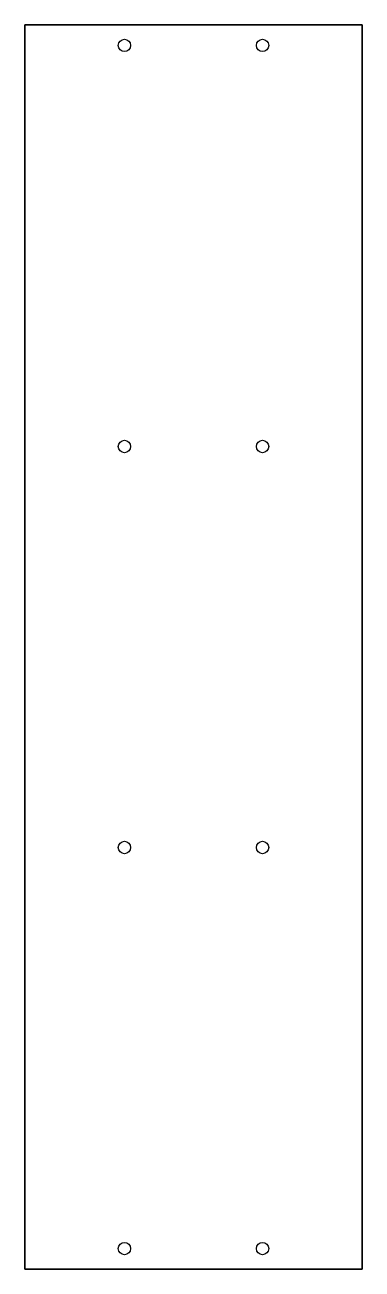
# Model space of a CAD drawing. Extents: x 0 to 136, y 0 to 500.
import ezdxf

# ---------------------------------------------------------------- set-up
doc = ezdxf.new("R2010")
doc.units = 0
for name, color, linetype in [('OUTLINEZ16P5L', 7, 'CONTINUOUS'), ('PART', 7, 'CONTINUOUS'), ('VBOREZ16P7', 7, 'CONTINUOUS')]:
    doc.layers.add(name, color=color, linetype=linetype)

msp = doc.modelspace()

# ---------------------------------------------------------------- linework, layer by layer
at = {"layer": 'OUTLINEZ16P5L'}
msp.add_lwpolyline([(0, 0), (0, 500), (135.5, 500), (135.5, 0)], close=True, dxfattribs=at)
at = {"layer": 'PART'}
msp.add_lwpolyline([(0, 0), (135.5, 0), (135.5, 500), (0, 500)], close=True, dxfattribs=at)
at = {"layer": 'VBOREZ16P7'}
for centre in [(40, 491.75), (95.5, 491.75), (40, 330.58), (95.5, 330.58), (40, 169.42), (95.5, 169.42), (40, 8.25), (95.5, 8.25)]:
    msp.add_circle(centre, 2.5, dxfattribs=at)

doc.saveas('drawing.dxf')
